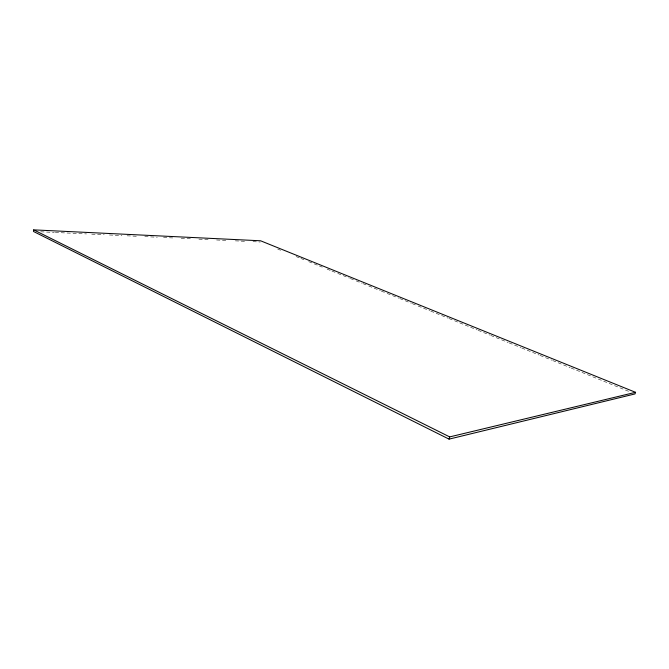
<?xml version="1.0" encoding="UTF-8"?>
<svg xmlns="http://www.w3.org/2000/svg" width="669" height="669" viewBox="0 0 669 669"><rect width="100%" height="100%" fill="white"/><g stroke="black" fill="none" stroke-linecap="round" stroke-linejoin="round"><path stroke-width="0.5" stroke-dasharray="3.35 2.51" d="M40.734 231.792L54.264 232.419M55.301 232.469L71.951 233.247M72.988 233.289L86.518 233.924M91.72 234.167L104.205 234.744M109.415 234.986L121.9 235.572M127.102 235.814L138.55 236.349M144.788 236.634L157.274 237.219M163.52 237.512L174.969 238.047M181.207 238.331L191.618 238.816M198.902 239.159L209.305 239.644M216.589 239.987L226.992 240.472M235.321 240.857L244.687 241.292M253.007 241.676L260.291 242.019M277.719 249.085L280.629 250.265M296.116 256.545L299.988 258.117M300.958 258.502L303.868 259.681M308.71 261.646L318.385 265.568M319.356 265.961L322.266 267.14M327.099 269.105L330.979 270.677M331.941 271.07L336.783 273.027M337.753 273.42L349.377 278.128M350.339 278.521L355.18 280.487M356.151 280.88L361.962 283.238M362.933 283.631L367.774 285.588M368.736 285.981L380.36 290.689M381.33 291.082L386.172 293.047M387.134 293.44L398.757 298.148M399.728 298.541L411.343 303.258M412.313 303.642L417.155 305.608M418.117 306.001L429.741 310.709M430.711 311.102L448.138 318.168M449.108 318.561L458.792 322.491M459.754 322.876L477.189 329.942M478.151 330.335L489.775 335.052M490.745 335.445L508.172 342.503M509.134 342.896L520.758 347.612M521.728 348.005L539.155 355.063M540.126 355.456L551.741 360.173M552.711 360.566L570.139 367.632M571.109 368.017L630.173 391.967"/><path stroke-width="1" d="M33.726 229.868L33.45 231.449L449.05 439.132L635.015 393.924L635.55 392.318L260.576 240.781L33.726 229.868L449.693 436.907L635.55 392.318M449.05 439.132L449.693 436.907"/></g></svg>
